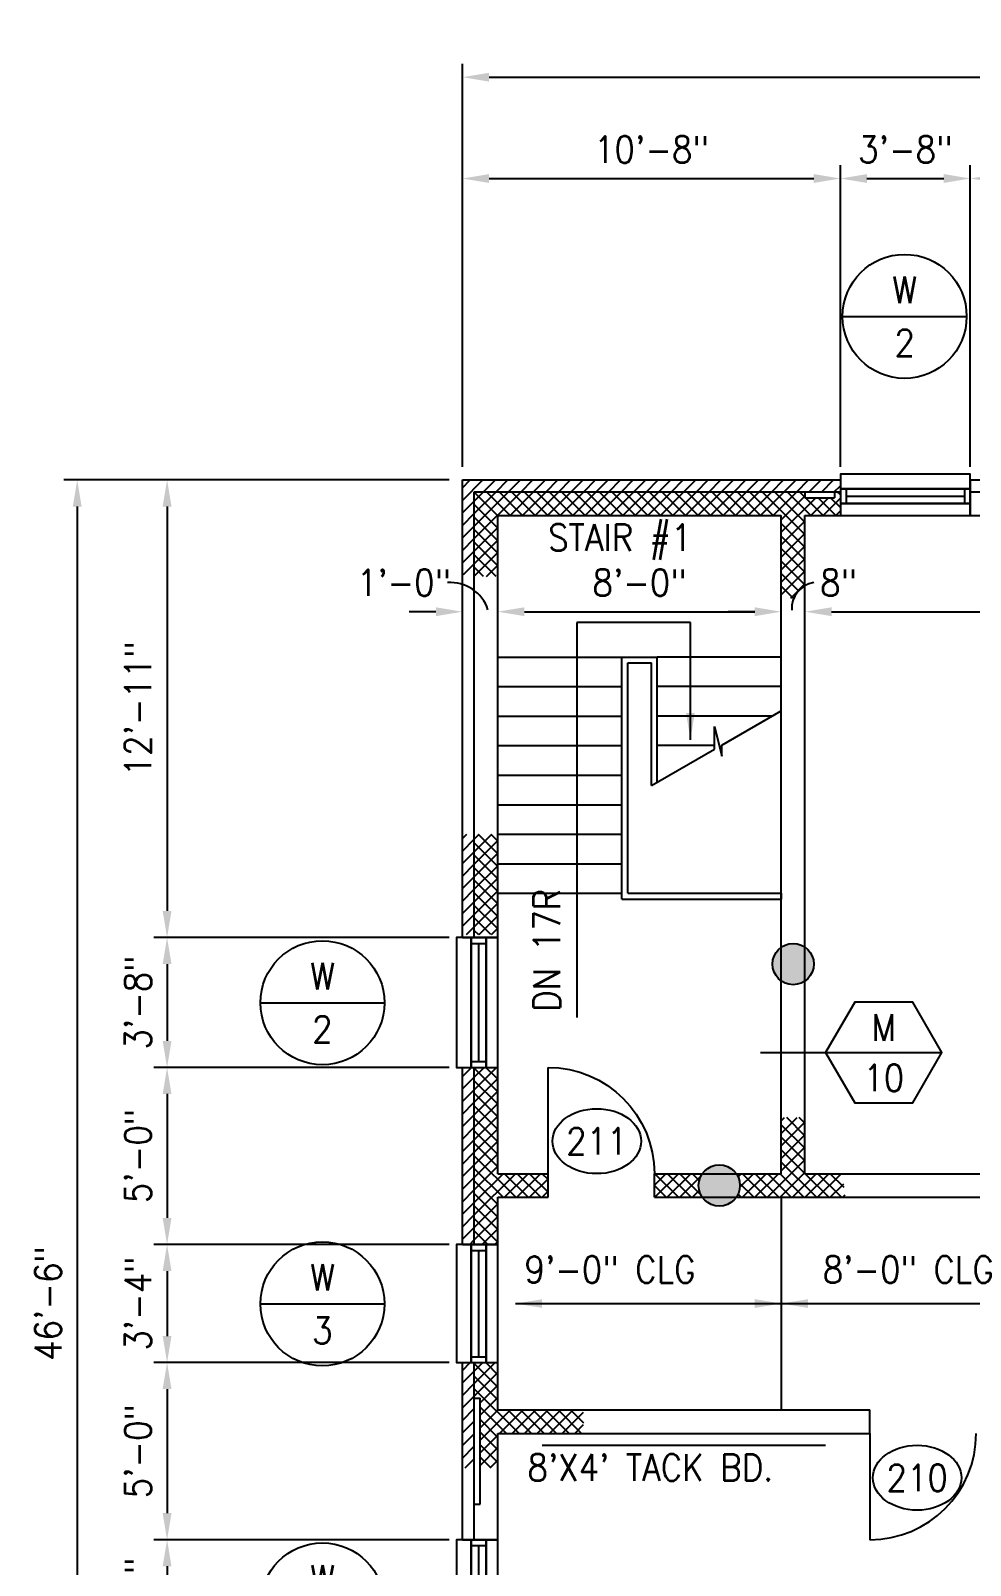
# Model space of a CAD drawing. Header units: inches. Extents: x 435 to 5963, y 191 to 2765.
# Drawn here: x 557 to 875, y 2162 to 2682 of the extents above; entities that cross this region are included whole.
import ezdxf
from ezdxf.enums import TextEntityAlignment as Align

# ---------------------------------------------------------------- set-up
doc = ezdxf.new("R2010")
doc.units = ezdxf.units.IN
doc.header["$LTSCALE"] = 0.5
doc.header["$MEASUREMENT"] = 0
doc.linetypes.add('HIDDEN', pattern=[0.375, 0.25, -0.125])
doc.layers.get('0').update_dxf_attribs({"linetype": 'CONTINUOUS'})
doc.layers.get('Defpoints').update_dxf_attribs({"linetype": 'CONTINUOUS'})
for name, color, linetype in [('A-ANNO', 8, 'CONTINUOUS'), ('A-ANNO-DIMS', 7, 'CONTINUOUS'), ('A-ANNO-TEXT', 7, 'CONTINUOUS'), ('A-DOOR', 3, 'CONTINUOUS'), ('A-DOOR-IDEN', 7, 'CONTINUOUS'), ('A-EQPM', 3, 'CONTINUOUS'), ('A-FLOR-HRAL', 2, 'CONTINUOUS'), ('A-FLOR-IDEN', 7, 'CONTINUOUS'), ('A-FLOR-OVHD', 2, 'CONTINUOUS'), ('A-FLOR-STRS', 2, 'CONTINUOUS'), ('A-GLAZ', 3, 'CONTINUOUS'), ('A-GLAZ-IDEN', 7, 'CONTINUOUS'), ('A-GLAZ-SILL', 3, 'CONTINUOUS'), ('A-SECT-SYMB', 7, 'CONTINUOUS'), ('A-WALL', 2, 'CONTINUOUS'), ('A-WALL-IDEN', 7, 'CONTINUOUS')]:
    doc.layers.add(name, color=color, linetype=linetype)
doc.styles.add('ROMANS', font='romans.shx', dxfattribs={"width": 0.9})
doc.dimstyles.new('DIM96', dxfattribs={"dimscale": 96, "dimtxt": 0.09375, "dimasz": 0.09375, "dimexe": 0.046875, "dimexo": 0.046875, "dimgap": 0.046875, "dimtad": 1, "dimdec": 4, "dimzin": 3, "dimdsep": 46, "dimlunit": 4, "dimtxsty": 'ROMANS', "dimcen": 0.046875, "dimaunit": 1, "dimadec": 0, "dimazin": 0, "dimtfac": 0.7, "dimtdec": 4, "dimtofl": 0, "dimtmove": 2, "dimatfit": 3, "dimfxl": 1, "dimfrac": 1, "dimtolj": 1, "dimtzin": 0, "dimarcsym": 0})
doc.dimstyles.new('DIM96A', dxfattribs={"dimscale": 96, "dimtxt": 0.09375, "dimasz": 0.09375, "dimexe": 0.046875, "dimexo": 0.046875, "dimgap": 0.046875, "dimtad": 1, "dimdec": 4, "dimzin": 3, "dimdsep": 46, "dimlunit": 4, "dimtxsty": 'ROMANS', "dimcen": 0.046875, "dimaunit": 1, "dimadec": 0, "dimazin": 0, "dimtfac": 0.7, "dimtdec": 4, "dimtofl": 0, "dimtmove": 2, "dimatfit": 3, "dimfxl": 1, "dimfrac": 1, "dimtolj": 1, "dimtzin": 0, "dimarcsym": 0})
doc.dimstyles.new('LED96', dxfattribs={"dimscale": 96, "dimtxt": 0.09375, "dimasz": 0.09375, "dimexe": 0.046875, "dimexo": 0.046875, "dimgap": 0.046875, "dimtad": 0, "dimdec": 4, "dimzin": 3, "dimdsep": 46, "dimlunit": 4, "dimtxsty": 'ROMANS', "dimcen": 0.046875, "dimaunit": 1, "dimadec": 0, "dimazin": 0, "dimtfac": 0.7, "dimtdec": 4, "dimtofl": 0, "dimtmove": 2, "dimatfit": 3, "dimfxl": 1, "dimfrac": 1, "dimtolj": 1, "dimtzin": 0, "dimarcsym": 0})

# ---------------------------------------------------------------- blocks, each defined once
blk = doc.blocks.new('GLAZ1')
for p, q in [((2, 5), (2, 0)), ((2, 2.5), (42, 2.5)), ((42, 5), (42, 0))]:
    blk.add_line(p, q)
blk.add_lwpolyline([(0, 0), (44, 0), (44, 5), (0, 5)], close=True)
blk = doc.blocks.new('SILL1')
for points in [[(0, 9), (44, 9), (44, 14), (0, 14)], [(0, 0), (44, 0), (44, 4), (0, 4)]]:
    blk.add_lwpolyline(points, close=True)
blk = doc.blocks.new('*D251')
at = {"layer": 'A-ANNO-DIMS', "color": 0, "lineweight": -2}
for p, q in [((703, 2534.5), (703, 2670.94)), ((3103, 2534.5), (3103, 2670.94)), ((712, 2666.44), (3094, 2666.44))]:
    blk.add_line(p, q, dxfattribs=at)
at = {"layer": 'A-ANNO-DIMS', "color": 0}
for points in [[(712, 2667.94), (712, 2664.94), (703, 2666.44)], [(3094, 2667.94), (3094, 2664.94), (3103, 2666.44)]]:
    blk.add_solid(points, dxfattribs=at)
at = {"layer": 'Defpoints', "color": 0}
for p in [(3103, 2666.44), (703, 2530), (3103, 2530)]:
    blk.add_point(p, dxfattribs=at)
at = {"layer": 'A-ANNO-DIMS', "color": 0, "insert": (1903, 2676.29), "char_height": 9, "attachment_point": 5, "style": 'ROMANS'}
blk.add_mtext('\\A1;200\'-0"', dxfattribs=at)
blk = doc.blocks.new('*D252')
at = {"layer": 'A-ANNO-DIMS', "color": 0, "lineweight": -2}
for p, q in [((703, 2621.9), (703, 2636.62)), ((831, 2534.5), (831, 2636.62)), ((712, 2632.12), (822, 2632.12))]:
    blk.add_line(p, q, dxfattribs=at)
at = {"layer": 'A-ANNO-DIMS', "color": 0}
for points in [[(712, 2633.62), (712, 2630.62), (703, 2632.12)], [(822, 2633.62), (822, 2630.62), (831, 2632.12)]]:
    blk.add_solid(points, dxfattribs=at)
at = {"layer": 'Defpoints', "color": 0}
for p in [(831, 2632.12), (703, 2617.4), (831, 2530)]:
    blk.add_point(p, dxfattribs=at)
at = {"layer": 'A-ANNO-DIMS', "color": 0, "insert": (767, 2641.97), "char_height": 9, "attachment_point": 5, "style": 'ROMANS'}
blk.add_mtext('\\A1;10\'-8"', dxfattribs=at)
blk = doc.blocks.new('*D253')
at = {"layer": 'A-ANNO-DIMS', "color": 0, "lineweight": -2}
for p, q in [((831, 2534.5), (831, 2636.62)), ((875, 2534.5), (875, 2636.62)), ((840, 2632.12), (866, 2632.12))]:
    blk.add_line(p, q, dxfattribs=at)
at = {"layer": 'A-ANNO-DIMS', "color": 0}
for points in [[(840, 2633.62), (840, 2630.62), (831, 2632.12)], [(866, 2633.62), (866, 2630.62), (875, 2632.12)]]:
    blk.add_solid(points, dxfattribs=at)
at = {"layer": 'Defpoints', "color": 0}
for p in [(875, 2632.12), (831, 2530), (875, 2530)]:
    blk.add_point(p, dxfattribs=at)
at = {"layer": 'A-ANNO-DIMS', "color": 0, "insert": (853, 2641.97), "char_height": 9, "attachment_point": 5, "style": 'ROMANS'}
blk.add_mtext('\\A1;3\'-8"', dxfattribs=at)
blk = doc.blocks.new('*D254')
at = {"layer": 'A-ANNO-DIMS', "color": 0, "lineweight": -2}
for p, q in [((875, 2534.5), (875, 2636.62)), ((919, 2534.5), (919, 2636.62)), ((884, 2632.12), (910, 2632.12))]:
    blk.add_line(p, q, dxfattribs=at)
at = {"layer": 'A-ANNO-DIMS', "color": 0}
for points in [[(884, 2633.62), (884, 2630.62), (875, 2632.12)], [(910, 2633.62), (910, 2630.62), (919, 2632.12)]]:
    blk.add_solid(points, dxfattribs=at)
at = {"layer": 'Defpoints', "color": 0}
for p in [(919, 2632.12), (875, 2530), (919, 2530)]:
    blk.add_point(p, dxfattribs=at)
at = {"layer": 'A-ANNO-DIMS', "color": 0, "insert": (897, 2641.97), "char_height": 9, "attachment_point": 5, "style": 'ROMANS'}
blk.add_mtext('\\A1;3\'-8"', dxfattribs=at)
blk = doc.blocks.new('*D204')
at = {"layer": 'A-ANNO-DIMS', "color": 0, "lineweight": -2}
for p, q in [((698.5, 2530), (568.04, 2530)), ((572.54, 2521), (572.54, 1981)), ((698.5, 1972), (568.04, 1972))]:
    blk.add_line(p, q, dxfattribs=at)
at = {"layer": 'A-ANNO-DIMS', "color": 0}
for points in [[(571.04, 2521), (574.04, 2521), (572.54, 2530)], [(571.04, 1981), (574.04, 1981), (572.54, 1972)]]:
    blk.add_solid(points, dxfattribs=at)
at = {"layer": 'Defpoints', "color": 0}
for p in [(703, 2530), (572.54, 1972), (703, 1972)]:
    blk.add_point(p, dxfattribs=at)
at = {"layer": 'A-ANNO-DIMS', "color": 0, "insert": (562.68, 2251), "char_height": 9, "attachment_point": 5, "rotation": 90, "style": 'ROMANS'}
blk.add_mtext('\\A1;46\'-6"', dxfattribs=at)
blk = doc.blocks.new('*D205')
at = {"layer": 'A-ANNO-DIMS', "color": 0, "lineweight": -2}
for p, q in [((645.47, 2530), (598.47, 2530)), ((602.97, 2521), (602.97, 2384)), ((698.5, 2375), (598.47, 2375))]:
    blk.add_line(p, q, dxfattribs=at)
at = {"layer": 'A-ANNO-DIMS', "color": 0}
for points in [[(601.47, 2521), (604.47, 2521), (602.97, 2530)], [(601.47, 2384), (604.47, 2384), (602.97, 2375)]]:
    blk.add_solid(points, dxfattribs=at)
at = {"layer": 'Defpoints', "color": 0}
for p in [(649.97, 2530), (602.97, 2375), (703, 2375)]:
    blk.add_point(p, dxfattribs=at)
at = {"layer": 'A-ANNO-DIMS', "color": 0, "insert": (593.11, 2452.5), "char_height": 9, "attachment_point": 5, "rotation": 90, "style": 'ROMANS'}
blk.add_mtext('\\A1;12\'-11"', dxfattribs=at)
blk = doc.blocks.new('*D206')
at = {"layer": 'A-ANNO-DIMS', "color": 0, "lineweight": -2}
for p, q in [((698.5, 2375), (598.47, 2375)), ((602.97, 2366), (602.97, 2340)), ((698.5, 2331), (598.47, 2331))]:
    blk.add_line(p, q, dxfattribs=at)
at = {"layer": 'A-ANNO-DIMS', "color": 0}
for points in [[(601.47, 2366), (604.47, 2366), (602.97, 2375)], [(601.47, 2340), (604.47, 2340), (602.97, 2331)]]:
    blk.add_solid(points, dxfattribs=at)
at = {"layer": 'Defpoints', "color": 0}
for p in [(703, 2375), (602.97, 2331), (703, 2331)]:
    blk.add_point(p, dxfattribs=at)
at = {"layer": 'A-ANNO-DIMS', "color": 0, "insert": (593.11, 2353), "char_height": 9, "attachment_point": 5, "rotation": 90, "style": 'ROMANS'}
blk.add_mtext('\\A1;3\'-8"', dxfattribs=at)
blk = doc.blocks.new('*D207')
at = {"layer": 'A-ANNO-DIMS', "color": 0, "lineweight": -2}
for p, q in [((698.5, 2331), (598.47, 2331)), ((602.97, 2322), (602.97, 2280)), ((698.5, 2271), (598.47, 2271))]:
    blk.add_line(p, q, dxfattribs=at)
at = {"layer": 'A-ANNO-DIMS', "color": 0}
for points in [[(601.47, 2322), (604.47, 2322), (602.97, 2331)], [(601.47, 2280), (604.47, 2280), (602.97, 2271)]]:
    blk.add_solid(points, dxfattribs=at)
at = {"layer": 'Defpoints', "color": 0}
for p in [(703, 2331), (602.97, 2271), (703, 2271)]:
    blk.add_point(p, dxfattribs=at)
at = {"layer": 'A-ANNO-DIMS', "color": 0, "insert": (593.11, 2301), "char_height": 9, "attachment_point": 5, "rotation": 90, "style": 'ROMANS'}
blk.add_mtext('\\A1;5\'-0"', dxfattribs=at)
blk = doc.blocks.new('*D208')
at = {"layer": 'A-ANNO-DIMS', "color": 0, "lineweight": -2}
for p, q in [((698.5, 2231), (598.47, 2231)), ((602.97, 2222), (602.97, 2180)), ((698.5, 2171), (598.47, 2171))]:
    blk.add_line(p, q, dxfattribs=at)
at = {"layer": 'A-ANNO-DIMS', "color": 0}
for points in [[(601.47, 2222), (604.47, 2222), (602.97, 2231)], [(601.47, 2180), (604.47, 2180), (602.97, 2171)]]:
    blk.add_solid(points, dxfattribs=at)
at = {"layer": 'Defpoints', "color": 0}
for p in [(703, 2231), (602.97, 2171), (703, 2171)]:
    blk.add_point(p, dxfattribs=at)
at = {"layer": 'A-ANNO-DIMS', "color": 0, "insert": (593.11, 2201), "char_height": 9, "attachment_point": 5, "rotation": 90, "style": 'ROMANS'}
blk.add_mtext('\\A1;5\'-0"', dxfattribs=at)
blk = doc.blocks.new('*D292')
at = {"layer": 'A-ANNO-DIMS', "color": 0, "lineweight": -2}
for p, q in [((698.5, 2171), (598.47, 2171)), ((602.97, 2162), (602.97, 2136)), ((698.5, 2127), (598.47, 2127))]:
    blk.add_line(p, q, dxfattribs=at)
at = {"layer": 'A-ANNO-DIMS', "color": 0}
for points in [[(601.47, 2162), (604.47, 2162), (602.97, 2171)], [(601.47, 2136), (604.47, 2136), (602.97, 2127)]]:
    blk.add_solid(points, dxfattribs=at)
at = {"layer": 'Defpoints', "color": 0}
for p in [(703, 2171), (602.97, 2127), (703, 2127)]:
    blk.add_point(p, dxfattribs=at)
at = {"layer": 'A-ANNO-DIMS', "color": 0, "insert": (593.11, 2149), "char_height": 9, "attachment_point": 5, "rotation": 90, "style": 'ROMANS'}
blk.add_mtext('\\A1;3\'-8"', dxfattribs=at)
blk = doc.blocks.new('*D319')
at = {"layer": 'A-ANNO-DIMS', "color": 0, "lineweight": -2}
for p, q in [((694, 2485.37), (685, 2485.37)), ((703, 2485.74), (703, 2489.87)), ((715, 2485.74), (715, 2489.87)), ((724, 2485.37), (733, 2485.37))]:
    blk.add_line(p, q, dxfattribs=at)
at = {"layer": 'A-ANNO-DIMS', "color": 0}
for points in [[(694, 2486.87), (694, 2483.87), (703, 2485.37)], [(724, 2486.87), (724, 2483.87), (715, 2485.37)]]:
    blk.add_solid(points, dxfattribs=at)
at = {"layer": 'Defpoints', "color": 0}
for p in [(715, 2485.37), (703, 2481.24), (715, 2481.24)]:
    blk.add_point(p, dxfattribs=at)
at = {"layer": 'A-ANNO-DIMS', "color": 0, "insert": (683.17, 2495.22), "char_height": 9, "attachment_point": 5, "style": 'ROMANS'}
blk.add_mtext('\\A1;1\'-0"', dxfattribs=at)
blk = doc.blocks.new('*D320')
at = {"layer": 'A-ANNO-DIMS', "color": 0, "lineweight": -2}
for p, q in [((715, 2485.74), (715, 2489.87)), ((724, 2485.37), (802, 2485.37)), ((811, 2484.71), (811, 2489.87))]:
    blk.add_line(p, q, dxfattribs=at)
at = {"layer": 'A-ANNO-DIMS', "color": 0}
for points in [[(724, 2486.87), (724, 2483.87), (715, 2485.37)], [(802, 2486.87), (802, 2483.87), (811, 2485.37)]]:
    blk.add_solid(points, dxfattribs=at)
at = {"layer": 'Defpoints', "color": 0}
for p in [(811, 2485.37), (715, 2481.24), (811, 2480.21)]:
    blk.add_point(p, dxfattribs=at)
at = {"layer": 'A-ANNO-DIMS', "color": 0, "insert": (763, 2495.22), "char_height": 9, "attachment_point": 5, "style": 'ROMANS'}
blk.add_mtext('\\A1;8\'-0"', dxfattribs=at)
blk = doc.blocks.new('*D321')
at = {"layer": 'A-ANNO-DIMS', "color": 0, "lineweight": -2}
for p, q in [((802, 2485.37), (793, 2485.37)), ((811, 2484.71), (811, 2489.87)), ((819, 2482.65), (819, 2489.87)), ((828, 2485.37), (837, 2485.37))]:
    blk.add_line(p, q, dxfattribs=at)
at = {"layer": 'A-ANNO-DIMS', "color": 0}
for points in [[(802, 2486.87), (802, 2483.87), (811, 2485.37)], [(828, 2486.87), (828, 2483.87), (819, 2485.37)]]:
    blk.add_solid(points, dxfattribs=at)
at = {"layer": 'Defpoints', "color": 0}
for p in [(819, 2485.37), (811, 2480.21), (819, 2478.15)]:
    blk.add_point(p, dxfattribs=at)
at = {"layer": 'A-ANNO-DIMS', "color": 0, "insert": (830.41, 2495.22), "char_height": 9, "attachment_point": 5, "style": 'ROMANS'}
blk.add_mtext('\\A1;8"', dxfattribs=at)
blk = doc.blocks.new('*D322')
at = {"layer": 'A-ANNO-DIMS', "color": 0, "lineweight": -2}
for p, q in [((819, 2482.65), (819, 2489.87)), ((828, 2485.37), (986, 2485.37)), ((995, 2473.36), (995, 2489.87))]:
    blk.add_line(p, q, dxfattribs=at)
at = {"layer": 'A-ANNO-DIMS', "color": 0}
for points in [[(828, 2486.87), (828, 2483.87), (819, 2485.37)], [(986, 2486.87), (986, 2483.87), (995, 2485.37)]]:
    blk.add_solid(points, dxfattribs=at)
at = {"layer": 'Defpoints', "color": 0}
for p in [(995, 2485.37), (819, 2478.15), (995, 2468.86)]:
    blk.add_point(p, dxfattribs=at)
at = {"layer": 'A-ANNO-DIMS', "color": 0, "insert": (907, 2495.22), "char_height": 9, "attachment_point": 5, "style": 'ROMANS'}
blk.add_mtext('\\A1;14\'-8"', dxfattribs=at)
blk = doc.blocks.new('DOOR1')
at = {"color": 0, "linetype": 'ByBlock'}
blk.add_line((0, 0), (0, 1), dxfattribs=at)
blk.add_arc((0, 0), 1, 90, 180, dxfattribs=at)
blk = doc.blocks.new('XXC')
blk.add_line((-0.2188, 0), (0.2188, 0))
blk.add_circle((0, 0), 0.2188)
at = {"style": 'ROMANS', "width": 0.9}
for tag, p in [('#', (0, 0.0937)), ('@', (0, -0.0938))]:
    blk.add_attdef(tag, text='', height=0.0938, dxfattribs=at).set_placement(p, align=Align.MIDDLE)
blk = doc.blocks.new('IDEN002')
blk.add_ellipse((0, 0), major_axis=(0.1562, 0), ratio=0.733333)
at = {"style": 'ROMANS', "width": 0.9}
blk.add_attdef('#', text='', height=0.0938, dxfattribs=at).set_placement((0, 0), align=Align.MIDDLE)
blk = doc.blocks.new('XX01')
blk.add_hatch(color=256).paths.add_polyline_path([(7, 0, 1), (-7, 0, 1)])
blk.add_circle((0, 0), 7)
blk = doc.blocks.new('IDA')
blk.add_line((-0.2051, 0), (0.2051, 0))
blk.add_lwpolyline([(-0.2051, 0), (-0.1026, -0.1776), (0.1026, -0.1776), (0.2051, 0), (0.1026, 0.1776), (-0.1026, 0.1776)], close=True)
at = {"style": 'ROMANS', "width": 0.9}
for tag, p in [('@', (0, 0.0888)), ('#', (0, -0.0888))]:
    blk.add_attdef(tag, text='', height=0.0938, dxfattribs=at).set_placement(p, align=Align.MIDDLE)
blk = doc.blocks.new('*D425')
at = {"layer": 'A-ANNO-DIMS', "color": 0, "lineweight": -2}
for p, q in [((698.5, 2271), (598.47, 2271)), ((602.97, 2262), (602.97, 2240)), ((698.5, 2231), (598.47, 2231))]:
    blk.add_line(p, q, dxfattribs=at)
at = {"layer": 'A-ANNO-DIMS', "color": 0}
for points in [[(601.47, 2262), (604.47, 2262), (602.97, 2271)], [(601.47, 2240), (604.47, 2240), (602.97, 2231)]]:
    blk.add_solid(points, dxfattribs=at)
at = {"layer": 'Defpoints', "color": 0}
for p in [(703, 2271), (602.97, 2231), (703, 2231)]:
    blk.add_point(p, dxfattribs=at)
at = {"layer": 'A-ANNO-DIMS', "color": 0, "insert": (593.11, 2251), "char_height": 9, "attachment_point": 5, "rotation": 90, "style": 'ROMANS'}
blk.add_mtext('\\A1;3\'-4"', dxfattribs=at)
blk = doc.blocks.new('GLAZ2')
for p, q in [((-5, 38), (0, 38)), ((-2.5, 2), (-2.5, 38)), ((-5, 2), (0, 2))]:
    blk.add_line(p, q)
blk.add_lwpolyline([(0, 0), (0, 40), (-5, 40), (-5, 0)], close=True)
blk = doc.blocks.new('SILL2')
for points in [[(-5, 0), (-5, 40), (-10, 40), (-10, 0)], [(4, 0), (4, 40), (0, 40), (0, 0)]]:
    blk.add_lwpolyline(points, close=True)

msp = doc.modelspace()

# ---------------------------------------------------------------- hatches: boundary and pattern name
at = {"layer": 'A-ANNO'}
h = msp.add_hatch(dxfattribs=at)
h.set_pattern_fill('ANSI31', color=256, scale=24, style=0)
h.paths.add_polyline_path([(831, 2530), (703, 2530), (703, 2498), (707, 2498), (707, 2526), (831, 2526), (831, 2527)])
h = msp.add_hatch(dxfattribs=at)
h.set_pattern_fill('ANSI37', color=256, scale=24, style=0)
h.paths.add_polyline_path([(715, 2518), (811, 2518), (811, 2490.01558), (815.24037, 2490.01558, -0.162599507), (819, 2494.18189), (819, 2518), (831, 2518), (831, 2522), (831, 2526), (829, 2526), (829, 2524), (819, 2524), (819, 2526), (707, 2526), (707, 2497.28867), (715, 2497.28867)])
h = msp.add_hatch(dxfattribs=at)
h.set_pattern_fill('ANSI31', color=256, scale=24, style=0)
h.paths.add_polyline_path([(707, 2410), (703, 2410), (703, 2376), (706, 2376), (707, 2376)])
h = msp.add_hatch(dxfattribs=at)
h.set_pattern_fill('ANSI37', color=256, scale=24, style=0)
h.paths.add_polyline_path([(715, 2410), (707, 2410), (707, 2376), (711, 2376), (715, 2376)])
h = msp.add_hatch(dxfattribs=at)
h.set_pattern_fill('ANSI31', color=256, scale=24, style=0)
h.paths.add_polyline_path([(703, 2271), (706, 2271), (707, 2271), (707, 2331), (706, 2331), (703, 2331)])
h = msp.add_hatch(dxfattribs=at)
h.set_pattern_fill('ANSI37', color=256, scale=24, style=0)
h.paths.add_polyline_path([(715, 2331), (711, 2331), (707, 2331), (707, 2271), (711, 2271), (715, 2271), (715, 2287), (732, 2287), (732, 2295), (715, 2295)])
h = msp.add_hatch(dxfattribs=at)
h.set_pattern_fill('ANSI37', color=256, scale=24, style=0)
h.paths.add_polyline_path([(819, 2314), (811, 2314), (811, 2295), (795.74456, 2295, -0.153244359), (797, 2291, -0.153244359), (795.74456, 2287), (832.77273, 2287), (831.68182, 2295), (819, 2295)])
h.paths.add_polyline_path([(784.25544, 2295), (768, 2295), (768, 2287), (784.25544, 2287, -0.153244359), (783, 2291, -0.153244359)])
h = msp.add_hatch(dxfattribs=at)
h.set_pattern_fill('ANSI31', color=256, scale=24, style=0)
h.set_pattern_definition([(45, (8.2175, 2), (-2.1213203, 2.1213203), [])])
h.paths.add_polyline_path([(707, 2231), (706, 2231), (703, 2231), (703, 2195.31905), (707, 2195.31905)])
h = msp.add_hatch(dxfattribs=at)
h.set_pattern_fill('ANSI37', color=256, scale=24, style=0)
h.set_pattern_definition([(45, (8.2175, 2), (-2.1213203, 2.1213203), []), (135, (8.2175, 2), (-2.1213203, -2.1213203), [])])
h.paths.add_polyline_path([(744.0056, 2215), (715, 2215), (715, 2231), (711, 2231), (707, 2231), (707, 2219), (709, 2219), (709, 2195.31905), (715, 2195.31905), (715, 2207), (744.0056, 2207)])

# ---------------------------------------------------------------- linework, layer by layer
at = {"layer": 'A-ANNO-DIMS'}
for centre, radius, start, end in [((698.87573, 2481.78929), 13.46908, 18.4229867, 94.0937596), ((823.35661, 2486.47105), 8.85648, 98.7686952, 183.7808197)]:
    msp.add_arc(centre, radius, start, end, dxfattribs=at)
at = {"layer": 'A-ANNO-TEXT'}
msp.add_line((741.73729, 2481.74063), (741.73729, 2347.87055), dxfattribs=at)
msp.add_solid([(802, 2249.5), (811, 2251), (802, 2252.5)], dxfattribs=at)
at = {"layer": 'A-EQPM'}
msp.add_line((730, 2203), (826, 2203), dxfattribs=at)
at = {"layer": 'A-FLOR-HRAL'}
for p, q in [((757, 2470), (769, 2470)), ((757, 2388), (757, 2470)), ((769, 2427.60773), (769, 2470)), ((759, 2468), (767, 2468)), ((759, 2390), (759, 2468)), ((767, 2426.45526), (767, 2468)), ((757, 2388), (811, 2388)), ((759, 2390), (811, 2390)), ((811, 2390), (811, 2388))]:
    msp.add_line(p, q, dxfattribs=at)
at = {"layer": 'A-FLOR-OVHD', "linetype": 'HIDDEN'}
msp.add_line((811, 2287), (811, 2215), dxfattribs=at)
at = {"layer": 'A-FLOR-STRS'}
for p, q in [((715, 2470), (757, 2470)), ((811, 2470), (769, 2470)), ((715, 2460), (757, 2460)), ((811, 2460), (769, 2460)), ((715, 2450), (757, 2450)), ((807.85969, 2450), (769, 2450)), ((715, 2440), (757, 2440)), ((788.39776, 2440), (769, 2440)), ((715, 2430), (757, 2430)), ((715, 2420), (757, 2420)), ((715, 2410), (757, 2410)), ((715, 2400), (757, 2400)), ((715, 2390), (757, 2390))]:
    msp.add_line(p, q, dxfattribs=at)
at = {"layer": 'A-SECT-SYMB'}
for p, q in [((790.86649, 2440.20794), (811, 2451.80955)), ((788.39776, 2438.78537), (788.39776, 2446.45526)), ((788.39776, 2446.45526), (790.86649, 2436.45526)), ((767, 2426.45526), (788.39776, 2438.78537)), ((790.86649, 2436.45526), (790.86649, 2440.20794))]:
    msp.add_line(p, q, dxfattribs=at)
at = {"layer": 'A-WALL'}
for p, q in [((703, 2530), (831, 2530)), ((703, 2375), (703, 2530)), ((831, 2530), (831, 2518)), ((875, 2530), (875, 2518)), ((875, 2530), (919, 2530)), ((707, 2526), (831, 2526)), ((707, 2375), (707, 2526)), ((819, 2526), (819, 2524)), ((819, 2524), (829, 2524)), ((829, 2526), (829, 2524)), ((875, 2526), (919, 2526)), ((715, 2518), (811, 2518)), ((715, 2375), (715, 2518)), ((811, 2295), (811, 2518)), ((819, 2295), (819, 2518)), ((819, 2518), (831, 2518)), ((875, 2518), (919, 2518)), ((703, 2375), (715, 2375)), ((703, 2331), (715, 2331)), ((703, 2271), (703, 2331)), ((707, 2271), (707, 2331)), ((715, 2295), (715, 2331)), ((715, 2295), (732, 2295)), ((732, 2287), (732, 2295)), ((768, 2287), (768, 2295)), ((768, 2295), (811, 2295)), ((819, 2295), (889, 2295)), ((715, 2287), (732, 2287)), ((715, 2271), (715, 2287)), ((768, 2287), (889, 2287)), ((703, 2271), (715, 2271)), ((703, 2171), (703, 2231)), ((703, 2231), (715, 2231)), ((707, 2171), (707, 2231)), ((715, 2215), (715, 2231)), ((707, 2219), (709, 2219)), ((709, 2183), (709, 2219)), ((715, 2215), (841, 2215)), ((841, 2207), (841, 2215)), ((715, 2207), (841, 2207)), ((715, 2171), (715, 2207)), ((707, 2183), (709, 2183)), ((703, 2171), (715, 2171))]:
    msp.add_line(p, q, dxfattribs=at)
at = {"layer": 'A-WALL-IDEN'}
msp.add_line((804, 2336), (826, 2336), dxfattribs=at)

# ---------------------------------------------------------------- block references
at = {"layer": 'A-ANNO'}
for p in [(815, 2366), (790, 2291)]:
    msp.add_blockref('XX01', p, dxfattribs=at)
at = {"layer": 'A-DOOR', "xscale": -36, "yscale": 36, "zscale": 36}
msp.add_blockref('DOOR1', (732, 2295), dxfattribs=at)
at = {"layer": 'A-DOOR', "xscale": 36, "yscale": 36, "zscale": 36, "rotation": 180}
msp.add_blockref('DOOR1', (841, 2207), dxfattribs=at)
at = {"layer": 'A-DOOR-IDEN', "xscale": 96, "yscale": 96, "zscale": 96}
for p, values in [((748.49615, 2306), {'#': '211'}), ((856.99615, 2192), {'#': '210'})]:
    msp.add_blockref('IDEN002', p, dxfattribs=at).add_auto_attribs(values)
at = {"layer": 'A-GLAZ'}
for name, p in [('GLAZ1', (831, 2522)), ('GLAZ2', (711, 2231))]:
    msp.add_blockref(name, p, dxfattribs=at)
at = {"layer": 'A-GLAZ', "rotation": 90}
for p in [(711, 2331), (711, 2127)]:
    msp.add_blockref('GLAZ1', p, dxfattribs=at)
at = {"layer": 'A-GLAZ-IDEN', "xscale": 96, "yscale": 96, "zscale": 96}
for p, values in [((852.74171, 2585.42236), {'#': 'W', '@': '2'}), ((655.58566, 2352.9012), {'#': 'W', '@': '2'}), ((655.58566, 2250.9012), {'#': 'W', '@': '3'}), ((655.58566, 2148.9012), {'#': 'W', '@': '2'})]:
    msp.add_blockref('XXC', p, dxfattribs=at).add_auto_attribs(values)
at = {"layer": 'A-GLAZ-SILL'}
for name, p in [('SILL1', (831, 2518)), ('SILL2', (711, 2231))]:
    msp.add_blockref(name, p, dxfattribs=at)
at = {"layer": 'A-GLAZ-SILL', "rotation": 90}
for p in [(715, 2331), (715, 2127)]:
    msp.add_blockref('SILL1', p, dxfattribs=at)
at = {"layer": 'A-WALL-IDEN', "xscale": 96, "yscale": 96, "zscale": 96}
msp.add_blockref('IDA', (845.6906, 2336), dxfattribs=at).add_auto_attribs({'@': 'M', '#': '10'})

# ---------------------------------------------------------------- texts
at = {"layer": 'A-ANNO-TEXT', "style": 'ROMANS', "width": 0.9}
msp.add_text('DN 17R', height=9, rotation=90, dxfattribs=at).set_placement((736.04878, 2349.88328))
for s, p in [('9\'-0" CLG', (724, 2258)), ('8\'-0" CLG', (825, 2258)), ("8'X4' TACK BD.", (725, 2191))]:
    msp.add_text(s, height=9, dxfattribs=at).set_placement(p)
at = {"layer": 'A-FLOR-IDEN', "style": 'ROMANS', "width": 0.9}
msp.add_text('STAIR #1', height=9, dxfattribs=at).set_placement((732, 2506))

# ---------------------------------------------------------------- dimensions: what is measured, and where the dimension line sits
at = {"layer": 'A-ANNO-DIMS'}
for base, p1, p2, dimstyle, picture, middle in [((3103, 2666.43538), (703, 2530), (3103, 2530), 'DIM96', '*D251', (1903, 2676.29252)), ((831, 2632.11605), (703, 2617.39836), (831, 2530), 'DIM96', '*D252', (767, 2641.97319)), ((875, 2632.11605), (831, 2530), (875, 2530), 'DIM96', '*D253', (853, 2641.97319)), ((919, 2632.11605), (875, 2530), (919, 2530), 'DIM96', '*D254', (897, 2641.97319)), ((811, 2485.36686), (715, 2481.24215), (811, 2480.21098), 'DIM96A', '*D320', (763, 2495.22401)), ((995, 2485.36686), (819, 2478.14863), (995, 2468.85586), 'DIM96A', '*D322', (907, 2495.22401))]:
    dim = msp.add_linear_dim(base=base, p1=p1, p2=p2, dimstyle=dimstyle, dxfattribs=at)
    dim.commit()
    dim.dimension.update_dxf_attribs({"geometry": picture, "text_midpoint": middle})
for base, p1, p2, picture, middle in [((572.54163, 1972), (703, 2530), (703, 1972), '*D204', (562.68449, 2251)), ((602.96971, 2375), (649.96971, 2530), (703, 2375), '*D205', (593.11257, 2452.5)), ((602.96971, 2331), (703, 2375), (703, 2331), '*D206', (593.11257, 2353)), ((602.96971, 2271), (703, 2331), (703, 2271), '*D207', (593.11257, 2301)), ((602.96971, 2171), (703, 2231), (703, 2171), '*D208', (593.11257, 2201)), ((602.96971, 2127), (703, 2171), (703, 2127), '*D292', (593.11257, 2149))]:
    dim = msp.add_linear_dim(base=base, p1=p1, p2=p2, angle=90, dimstyle='DIM96', dxfattribs=at)
    dim.commit()
    dim.dimension.update_dxf_attribs({"geometry": picture, "text_midpoint": middle})
for base, p1, p2, picture, middle in [((715, 2485.36686), (703, 2481.24215), (715, 2481.24215), '*D319', (683.17455, 2495.22401)), ((819, 2485.36686), (811, 2480.21098), (819, 2478.14863), '*D321', (830.41035, 2495.22401))]:
    dim = msp.add_linear_dim(base=base, p1=p1, p2=p2, dimstyle='DIM96A', dxfattribs=at)
    dim.commit()
    dim.dimension.update_dxf_attribs({"geometry": picture, "text_midpoint": middle, "dimtype": 160})
dim = msp.add_linear_dim(base=(602.96971, 2231), p1=(703, 2271), p2=(703, 2231), angle=90, dimstyle='DIM96', dxfattribs=at)
dim.commit()
dim.dimension.update_dxf_attribs({"geometry": '*D425', "text_midpoint": (593.11257, 2251), "dimtype": 160})

# ---------------------------------------------------------------- leaders
at = {"layer": 'A-ANNO-TEXT'}
msp.add_leader([(780.20717, 2442.01089), (780.20717, 2481.74063), (741.73729, 2481.74063)], dimstyle='LED96', override={"dimgap": 0.046875, "dimtad": 0}, dxfattribs=at)
for points in [[(721, 2251), (811, 2251)], [(811, 2251), (911, 2251)]]:
    msp.add_leader(points, dimstyle='LED96', dxfattribs=at)

doc.saveas('drawing.dxf')
